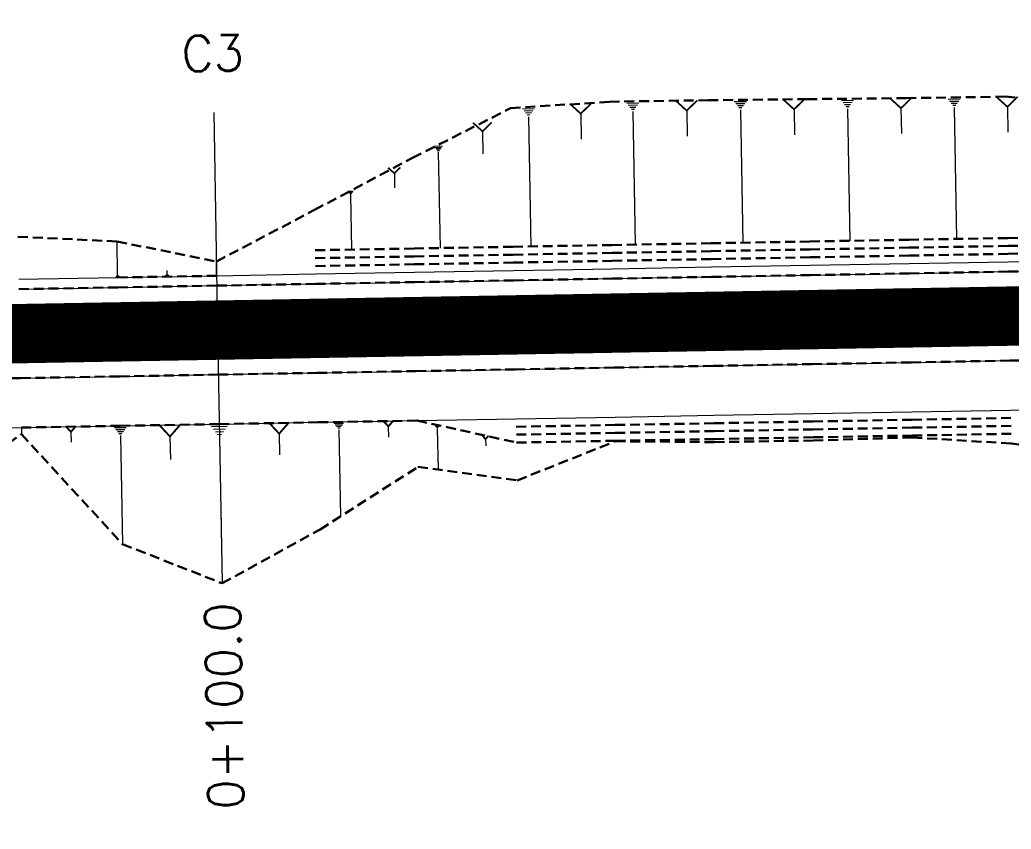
# Model space of a CAD drawing. Header units: metres. Extents: x 544752 to 548977, y 1840603 to 1844608.
# Drawn here: x 547090.8 to 547140.9, y 1842887.6 to 1842928.5 of the extents above; entities that cross this region are included whole.
import ezdxf

# ---------------------------------------------------------------- set-up
doc = ezdxf.new("R2010")
doc.units = ezdxf.units.M
doc.header["$MEASUREMENT"] = 0
for name, pattern in [('ACAD_ISO02W100', [15, 12, -3]), ('Anordnung Grundriss$0$GESTRICHELT', [0.75, 0.5, -0.25]), ('HIDDEN', [0.375, 0.25, -0.125])]:
    doc.linetypes.add(name, pattern=pattern)
doc.layers.add('C-ROAD', color=7, linetype='Continuous')
for name, color, linetype, lineweight in [('C-ROAD-CORR', 5, 'Continuous', 0), ('C-ROAD-SAMP', 150, 'HIDDEN', 0), ('C-ROAD-SAMP-TEXT', 11, 'Continuous', 0), ('C-TOPO-FEAT', 94, 'Continuous', 5)]:
    doc.layers.add(name, color=color, linetype=linetype, lineweight=lineweight)

msp = doc.modelspace()

# ---------------------------------------------------------------- linework, layer by layer
at = {"layer": 'C-ROAD', "color": 1, "linetype": 'ACAD_ISO02W100', "lineweight": 60, "ltscale": 0.1, "const_width": 3, "flags": 128}
msp.add_lwpolyline([(547000.8316844255, 1842911.02810928), (547157.3029486565, 1842913.798029821)], dxfattribs=at)
at = {"layer": 'C-ROAD-CORR', "color": 160, "linetype": 'Continuous'}
for p, q in [((547122.1023028818, 1842924.266881468, 584.0199763999773), (547121.4878375687, 1842924.256003943, 584.0199763999773)), ((547122.0273076384, 1842924.163110892, 583.9175494691714), (547121.5664586537, 1842924.154952748, 583.9175494691714)), ((547127.5328899696, 1842924.342508276, 583.7770267321811), (547126.9201892056, 1842924.331661988, 583.7770267321811)), ((547127.4581100888, 1842924.239035696, 583.6748939389693), (547126.9985845158, 1842924.230900979, 583.6748939389693)), ((547127.383330208, 1842924.135563115, 583.5727611457575), (547127.076979826, 1842924.130139971, 583.5727611457575)), ((547132.9473503852, 1842924.400331673, 583.5015561807345), (547132.3379214668, 1842924.389543304, 583.5015561807345)), ((547132.8729698319, 1842924.29741164, 583.3999687805127), (547132.415898143, 1842924.289320364, 583.3999687805127)), ((547132.7985892785, 1842924.194491608, 583.298381380291), (547132.4938748193, 1842924.189097424, 583.298381380291)), ((547132.7242087252, 1842924.091571575, 583.1967939800692), (547132.5718514954, 1842924.088874483, 583.1967939800692)), ((547138.3331687694, 1842924.466821578, 583.221014081835), (547137.7262223765, 1842924.456077156, 583.221014081835)), ((547138.2590912073, 1842924.364320793, 583.1198405007368), (547137.8038814126, 1842924.356262476, 583.1198405007368)), ((547138.1850136452, 1842924.261820008, 583.0186669196386), (547137.8815404488, 1842924.256447797, 583.0186669196386)), ((547138.1109360831, 1842924.159319223, 582.9174933385403), (547137.9591994849, 1842924.156633118, 582.9174933385403)), ((547140.7189212615, 1842924.087290847, 582.6697798849185), (547140.7415655678, 1842922.808126632, 581.3904152562386)), ((547116.8188472881, 1842923.979083444, 584.0267456741656), (547116.2210973939, 1842923.968501822, 584.0267456741656)), ((547116.745892155, 1842923.878135759, 583.9271050829863), (547116.2975797344, 1842923.870199542, 583.9271050829863)), ((547116.6729370219, 1842923.777188074, 583.827464491807), (547116.3740620747, 1842923.771897263, 583.827464491807)), ((547116.5999818888, 1842923.676240389, 583.7278239006276), (547116.4505444152, 1842923.673594983, 583.7278239006276)), ((547119.163480143, 1842923.741584019, 583.6488868187454), (547119.1862469427, 1842922.455500219, 582.3626015208591)), ((547121.9523123951, 1842924.059340316, 583.8151225383655), (547121.6450797386, 1842924.053901553, 583.8151225383655)), ((547121.8773171518, 1842923.95556974, 583.7126956075596), (547121.7237008235, 1842923.952850358, 583.7126956075596)), ((547121.8023219084, 1842923.851799164, 583.6102686767537), (547121.921450166, 1842917.122310429, 576.8797255959399)), ((547124.5180043658, 1842923.893524101, 583.4948560333216), (547124.540966299, 1842922.59641732, 582.1975460278427)), ((547127.3085503272, 1842924.032090535, 583.4706283525456), (547127.1553751362, 1842924.029378963, 583.4706283525456)), ((547127.2337704464, 1842923.928617955, 583.3684955593338), (547127.3525566056, 1842917.218454174, 576.6572804591616)), ((547129.9417949333, 1842923.95907339, 583.2350063648906), (547129.9646528503, 1842922.66784242, 581.9435730910727)), ((547132.6498281717, 1842923.988651543, 583.0952065798474), (547132.7679800083, 1842917.314320291, 576.4198296229649)), ((547135.3434033358, 1842924.017778468, 582.9540436653759), (547135.3661352093, 1842922.733667625, 581.6697316332815)), ((547138.036858521, 1842924.056818438, 582.8163197574421), (547138.1545290628, 1842917.409675262, 576.1681351357977)), ((547116.5270267556, 1842923.575292704, 583.6281833094483), (547116.6429143442, 1842917.028867554, 577.0807324949569)), ((547114.2003615769, 1842922.845751819, 583.0237412077219), (547114.2203697243, 1842921.715502743, 581.8933150495436)), ((547112.18428492, 1842922.09308408, 582.3851769527733), (547111.7417529599, 1842922.085250192, 582.3851769527733)), ((547112.130274073, 1842922.018349518, 582.3114100704166), (547111.7983751029, 1842922.012474102, 582.3114100704166)), ((547112.076263226, 1842921.943614955, 582.2376431880599), (547111.854997246, 1842921.939698011, 582.2376431880599)), ((547112.022252379, 1842921.868880392, 582.1638763057032), (547111.911619389, 1842921.86692192, 582.1638763057032)), ((547111.968241532, 1842921.79414583, 582.0901094233465), (547112.054036548, 1842916.947633297, 577.2428375610043)), ((547109.7457980193, 1842920.72517135, 581.1361180392153), (547109.758835134, 1842919.98871203, 580.3995433340918)), ((547107.6600149904, 1842919.80246943, 580.3220276316918), (547107.4076832976, 1842919.798002548, 580.3220276316918)), ((547107.6292180092, 1842919.759855788, 580.2799657604966), (547107.4399692396, 1842919.756505626, 580.2799657604966)), ((547107.598421028, 1842919.717242145, 580.2379038893014), (547107.4722551816, 1842919.715008704, 580.2379038893014)), ((547107.5676240468, 1842919.674628503, 580.1958420181062), (547107.5045411236, 1842919.673511782, 580.1958420181062)), ((547107.5368270656, 1842919.632014861, 580.153780146911), (547107.5857473778, 1842916.868533751, 577.3898660677465)), ((547095.7654434821, 1842915.610822413, 577.6287746603459), (547095.7358582106, 1842917.282077872, 576.5144297908402)), ((547100.7662893487, 1842915.607292462, 577.5563734183729), (547100.7546545669, 1842916.26453479, 577.1181432169586)), ((547095.7432289183, 1842915.580084223, 577.6490014505538), (547095.7887320671, 1842915.580889738, 577.6490014505538)), ((547098.2658664155, 1842915.609057437, 577.5925740393599), (547098.262116778, 1842915.820872365, 577.4513419637219)), ((547100.7400808751, 1842915.571027917, 577.5802367409105), (547100.7937649398, 1842915.571978254, 577.5802367409105)), ((547100.7488170329, 1842915.583116098, 577.5722823000647), (547100.7846064095, 1842915.583749657, 577.5722823000647)), ((547100.7575531908, 1842915.59520428, 577.5643278592188), (547100.7754478791, 1842915.595521059, 577.5643278592188)), ((547095.6765852271, 1842915.487869651, 577.7096818211774), (547095.8585978219, 1842915.491091715, 577.7096818211774)), ((547095.6987997908, 1842915.518607842, 577.6894550309695), (547095.835309237, 1842915.52102439, 577.6894550309695)), ((547095.7210143546, 1842915.549346032, 577.6692282407616), (547095.812020652, 1842915.550957064, 577.6692282407616)), ((547100.7313447172, 1842915.558939735, 577.5881911817564), (547100.8029234702, 1842915.560206852, 577.5881911817564)), ((547107.177713868, 1842908.080459425, 577.2826359715173), (547106.7009348779, 1842908.072019281, 577.2826359715173)), ((547090.9182783089, 1842907.866607139, 577.7665958142968), (547090.8852350066, 1842907.866022192, 577.7665958142968)), ((547090.9142453872, 1842907.861026803, 577.7629237610062), (547090.8894629105, 1842907.860588094, 577.7629237610062)), ((547090.9102124656, 1842907.855446468, 577.7592517077155), (547090.8936908143, 1842907.855153995, 577.7592517077155)), ((547090.9061795438, 1842907.849866133, 577.7555796544249), (547090.8979187182, 1842907.849719896, 577.7555796544249)), ((547090.9021466221, 1842907.844285798, 577.7519076011342), (547090.9075176519, 1842907.540879323, 577.5496049271575)), ((547093.4059148952, 1842907.653544449, 577.5350431120526), (547093.4152311068, 1842907.127276865, 577.1841430874227)), ((547096.2011475831, 1842907.866101081, 577.5835626137036), (547095.6041271426, 1842907.855532373, 577.5835626137036)), ((547096.1282814794, 1842907.765276586, 577.5172166160237), (547095.680516149, 1842907.757350054, 577.5172166160237)), ((547096.0554153756, 1842907.66445209, 577.4508706183437), (547095.7569051555, 1842907.659167736, 577.4508706183437)), ((547095.982549272, 1842907.563627595, 577.3845246206638), (547095.8332941618, 1842907.560985418, 577.3845246206638)), ((547101.3043661291, 1842907.921965713, 577.4268200902734), (547100.5005622747, 1842907.907736437, 577.4268200902734)), ((547101.2062621933, 1842907.786219744, 577.3374945579458), (547100.6034093025, 1842907.775547787, 577.3374945579458)), ((547101.1081582576, 1842907.650473776, 577.2481690256182), (547100.7062563302, 1842907.643359138, 577.2481690256182)), ((547103.9285169113, 1842907.564947448, 577.069010218491), (547103.9475843976, 1842906.487835799, 576.3508232808374)), ((547107.1195231847, 1842907.999941242, 577.2296522282127), (547106.7619389422, 1842907.993611134, 577.2296522282127)), ((547107.0613325016, 1842907.919423059, 577.1766684849081), (547106.8229430065, 1842907.915202987, 577.1766684849081)), ((547107.0031418183, 1842907.838904876, 577.1236847416035), (547106.8839470709, 1842907.83679484, 577.1236847416035)), ((547106.9449511352, 1842907.758386693, 577.0707009982989), (547107.0224492658, 1842903.380560585, 574.1516929939972)), ((547109.4422986608, 1842907.930349789, 577.0755717581832), (547109.4518659514, 1842907.389898885, 576.7152147051717)), ((547112.0260213412, 1842907.965766671, 577.1482341479726), (547111.8008004801, 1842907.961779715, 577.1482341479726)), ((547111.9985332261, 1842907.927731491, 577.1232056871114), (547111.8296175802, 1842907.924741275, 577.1232056871114)), ((547111.971045111, 1842907.889696311, 577.0981772262502), (547111.8584346803, 1842907.887702834, 577.0981772262502)), ((547111.9435569957, 1842907.851661132, 577.073148765389), (547111.8872517805, 1842907.850664393, 577.073148765389)), ((547111.9160688806, 1842907.813625952, 577.0481203045277), (547111.9526774477, 1842905.745628439, 575.6692392924481)), ((547095.9096831683, 1842907.4628031, 577.3181786229839), (547096.0067259681, 1842901.980909548, 573.6630103354022)), ((547098.4108167771, 1842907.420892469, 577.1938482919725), (547098.431529563, 1842906.250838764, 576.4136902762145)), ((547101.0100543217, 1842907.514727807, 577.1588434932905), (547100.8091033581, 1842907.511170488, 577.1588434932905)), ((547114.3566731353, 1842907.290809039, 576.9752015098643), (547114.3627125265, 1842906.949647208, 576.7477246548833)), ((547121.8717378374, 1842907.175055086, 576.8536087940881), (547121.8715847947, 1842907.183700389, 576.844962136865)), ((547124.3668910819, 1842907.152608597, 576.819858003607), (547124.3764798047, 1842907.152778341, 576.819858003607)), ((547124.3680613817, 1842907.154227936, 576.8182596327487), (547124.3752529238, 1842907.154355243, 576.8182596327487)), ((547124.3692316815, 1842907.155847274, 576.8166612618903), (547124.374026043, 1842907.155932146, 576.8166612618903)), ((547124.3715722811, 1842907.159085951, 576.8134645201736), (547124.3697132863, 1842907.264099531, 576.7084344871433)), ((547124.3704019813, 1842907.157466613, 576.815062891032), (547124.372799162, 1842907.157509048, 576.815062891032)), ((547126.8713501636, 1842907.164262955, 576.7496128412378), (547126.8708580909, 1842907.192059864, 576.721811577032)), ((547129.3644057564, 1842907.194677564, 576.6562367318639), (547129.3779868043, 1842907.194917982, 576.6562367318639)), ((547129.3660633177, 1842907.196971125, 576.6539728692135), (547129.3762491038, 1842907.197151437, 576.6539728692135)), ((547129.3677208793, 1842907.199264685, 576.651709006563), (547129.3745114031, 1842907.199384893, 576.651709006563)), ((547129.3710360021, 1842907.203851805, 576.6471812812621), (547129.368403003, 1842907.352588452, 576.4984213313347)), ((547129.3693784407, 1842907.201558245, 576.6494451439125), (547129.3727737026, 1842907.201618349, 576.6494451439125)), ((547131.8703946463, 1842907.257139772, 576.5285000213561), (547131.8699175338, 1842907.284091594, 576.5015439771307)), ((547134.3643904579, 1842907.326037409, 576.3899718273412), (547134.3742847327, 1842907.326212562, 576.3899718273412)), ((547134.3655980502, 1842907.327708349, 576.3883225231618), (547134.3730187563, 1842907.327839714, 576.3883225231618)), ((547134.3668056425, 1842907.329379289, 576.3866732189824), (547134.3717527798, 1842907.329466866, 576.3866732189824)), ((547134.369220827, 1842907.332721169, 576.3833746106236), (547134.3673025938, 1842907.441081088, 576.2749977145312)), ((547134.3680132347, 1842907.331050229, 576.385023914803), (547134.3704868035, 1842907.331094017, 576.385023914803))]:
    msp.add_line(p, q, dxfattribs=at)
at = {"layer": 'C-ROAD-CORR', "color": 5, "linetype": 'Anordnung Grundriss$0$GESTRICHELT', "lineweight": 30, "extrusion": (-0.01251554250031161, 0.7069960120838278, -0.7071067812526529), "const_width": 0.1, "elevation": 1295680.20761396}
msp.add_lwpolyline([(-579673.5847806664, 1296504.940936869), (-579674.119962272, 1296504.227361395), (-579674.6551438778, 1296504.940936869)], dxfattribs=at)
at = {"layer": 'C-ROAD-CORR', "color": 5, "linetype": 'Anordnung Grundriss$0$GESTRICHELT', "lineweight": 30, "extrusion": (-0.01251554267109497, 0.7069960121256649, -0.7071067812077996), "const_width": 0.1, "elevation": 1295679.540629189}
msp.add_lwpolyline([(-579652.0241430118, 1296505.66231403), (-579652.5622196592, 1296504.944878499), (-579653.1002963074, 1296505.66231403)], dxfattribs=at)
at = {"layer": 'C-ROAD-CORR', "color": 5, "linetype": 'Anordnung Grundriss$0$GESTRICHELT', "lineweight": 30, "extrusion": (-0.01251554263090699, 0.7069960122187728, -0.7071067811154175), "const_width": 0.1, "elevation": 1295679.690145289}
msp.add_lwpolyline([(-579657.3757974617, 1296505.599808157), (-579657.9184859459, 1296504.87622351), (-579658.4611744309, 1296505.599808157)], dxfattribs=at)
at = {"layer": 'C-ROAD-CORR', "color": 5, "linetype": 'Anordnung Grundriss$0$GESTRICHELT', "lineweight": 30, "extrusion": (-0.01251554259790347, 0.7069960121190636, -0.7071067812156953), "const_width": 0.1, "elevation": 1295679.852182398}
msp.add_lwpolyline([(-579662.8022759674, 1296505.391452157), (-579663.3425061075, 1296504.671145303), (-579663.8827362483, 1296505.391452157)], dxfattribs=at)
at = {"layer": 'C-ROAD-CORR', "color": 5, "linetype": 'Anordnung Grundriss$0$GESTRICHELT', "lineweight": 30, "extrusion": (-0.01251554250918176, 0.7069960121499533, -0.7071067811863806), "const_width": 0.1, "elevation": 1295680.02485871}
msp.add_lwpolyline([(-579668.2068248427, 1296505.162707818), (-579668.7440760377, 1296504.446372892), (-579669.2813272324, 1296505.162707818)], dxfattribs=at)
at = {"layer": 'C-ROAD-CORR', "color": 5, "linetype": 'Anordnung Grundriss$0$GESTRICHELT', "lineweight": 30, "extrusion": (-0.01251554277487454, 0.7069960121801534, -0.7071067811514826), "const_width": 0.1, "elevation": 1295679.411483889}
msp.add_lwpolyline([(-579647.111411207, 1296504.561941242), (-579647.5842891281, 1296503.931437347), (-579648.0571670498, 1296504.561941242)], dxfattribs=at)
at = {"layer": 'C-ROAD-CORR', "color": 5, "linetype": 'Anordnung Grundriss$0$GESTRICHELT', "lineweight": 30, "extrusion": (-0.01251554237787222, 0.7069960120681752, -0.7071067812704701), "const_width": 0.1, "elevation": 1295679.302755146}
msp.add_lwpolyline([(-579642.7837433872, 1296501.564472729), (-579643.0918660482, 1296501.153642515), (-579643.3999887083, 1296501.564472729)], dxfattribs=at)
at = {"layer": 'C-ROAD-CORR', "color": 5, "linetype": 'Anordnung Grundriss$0$GESTRICHELT', "lineweight": 30, "extrusion": (-0.009817999380492659, 0.5546133019058544, 0.8320502942955134), "const_width": 0.1, "elevation": 1017214.686709052}
msp.add_lwpolyline([(-579631.6190225764, -1524780.632979309), (-579631.5237642574, -1524780.7599904), (-579631.4285059384, -1524780.632979308)], dxfattribs=at)
at = {"layer": 'C-ROAD-CORR', "color": 5, "linetype": 'Anordnung Grundriss$0$GESTRICHELT', "lineweight": 30, "extrusion": (-0.009817999268528159, 0.554613301801337, -0.8320502943665018), "const_width": 0.1, "elevation": 1016249.433100357}
msp.add_lwpolyline([(-579636.5583826813, 1525415.121645202), (-579637.0427859594, 1525414.475774165), (-579637.5271892374, 1525415.121645202)], dxfattribs=at)
at = {"layer": 'C-ROAD-CORR', "color": 5, "linetype": 'Anordnung Grundriss$0$GESTRICHELT', "lineweight": 30, "extrusion": (-0.009817999237597356, 0.5546133017951811, -0.8320502943709702), "const_width": 0.1, "elevation": 1016249.576169094}
msp.add_lwpolyline([(-579642.3190157291, 1525415.026304744), (-579642.5620696312, 1525414.702232874), (-579642.8051235336, 1525415.026304744)], dxfattribs=at)
at = {"layer": 'C-ROAD-CORR', "color": 5, "linetype": 'Anordnung Grundriss$0$GESTRICHELT', "lineweight": 30, "extrusion": (-0.009817999362620533, 0.5546133018353906, -0.8320502943426927), "const_width": 0.1, "elevation": 1016249.197796818}
msp.add_lwpolyline([(-579626.2870340133, 1525415.278396863), (-579626.5237093308, 1525414.962829771), (-579626.7603846496, 1525415.278396862)], dxfattribs=at)
at = {"layer": 'C-ROAD-CORR', "color": 5, "linetype": 'Anordnung Grundriss$0$GESTRICHELT', "lineweight": 30, "extrusion": (-0.009817999403991086, 0.5546133018102442, -0.8320502943589662), "const_width": 0.1, "elevation": 1016249.303449076}
msp.add_lwpolyline([(-579630.9976459058, 1525415.207909496), (-579631.5238474843, 1525414.506307391), (-579632.0500490626, 1525415.207909496)], dxfattribs=at)
at = {"layer": 'C-ROAD-CORR', "color": 5, "linetype": 'Anordnung Grundriss$0$GESTRICHELT', "lineweight": 30, "extrusion": (-0.009817999048510625, 0.5546133020489706, -0.8320502942040349), "const_width": 0.1, "elevation": 1016249.257306316}
msp.add_lwpolyline([(-579647.3102862943, 1525414.246570913), (-579647.463715058, 1525414.041999227), (-579647.6171438221, 1525414.246570913)], dxfattribs=at)
at = {"layer": 'C-ROAD-CORR', "color": 5, "linetype": 'Anordnung Grundriss$0$GESTRICHELT', "lineweight": 30, "extrusion": (-0.01251552484367885, 0.70699602026563, 0.7071067733846481), "const_width": 0.1, "elevation": 1296488.418198695}
msp.add_lwpolyline([(-579654.9338706324, -1295672.590578152), (-579654.9302535777, -1295672.595400892), (-579654.9266365231, -1295672.590578153)], dxfattribs=at)
at = {"layer": 'C-ROAD-CORR', "color": 5, "linetype": 'Anordnung Grundriss$0$GESTRICHELT', "lineweight": 30, "extrusion": (-0.01251554431353104, 0.7069960114207965, 0.707106781883487), "const_width": 0.1, "elevation": 1296488.247511903}
msp.add_lwpolyline([(-579659.991388358, -1295672.587435848), (-579659.979758581, -1295672.602942218), (-579659.9681288041, -1295672.587435848)], dxfattribs=at)
at = {"layer": 'C-ROAD-CORR', "color": 5, "linetype": 'Anordnung Grundriss$0$GESTRICHELT', "lineweight": 30, "extrusion": (-0.01251554823456445, 0.706996013920321, 0.7071067793149531), "const_width": 0.1, "elevation": 1296488.096718893}
msp.add_lwpolyline([(-579665.0009877296, -1295672.740399108), (-579664.9897115236, -1295672.755434049), (-579664.9784353176, -1295672.740399108)], dxfattribs=at)
at = {"layer": 'C-ROAD-CORR', "color": 11, "linetype": 'Anordnung Grundriss$0$GESTRICHELT', "lineweight": 30}
for points in [[(547090.730838165, 1842917.521404855, 578.8013626943825), (547095.7358582106, 1842917.282077872, 576.5144297908389), (547100.754654567, 1842916.26453479, 577.1181432169664), (547105.7092635292, 1842918.872901755, 579.4862460260056), (547110.6634330658, 1842921.506091631, 581.8707658884587), (547115.6198266027, 1842924.013648956, 584.1162297834945), (547120.6147273447, 1842924.34595579, 584.1726986476493), (547125.6141666801, 1842924.42188001, 583.9593409951809), (547130.6139981268, 1842924.475654086, 583.7104259957268), (547135.6138707948, 1842924.527099589, 583.4457783260638), (547140.613352402, 1842924.600635894, 583.1898211868722), (547145.6222560786, 1842924.14192477, 582.3881294959971), (547150.6508482076, 1842922.571023963, 580.460670136709), (547155.6858943356, 1842920.635540361, 578.1551671282671), (547157.1904698359, 1842920.151895572, 577.558239113011), (547161.0507672, 1842919.757099661, 576.9998379389111), (547166.5607041204, 1842919.543779167, 576.9327775026056), (547172.3769096115, 1842920.406119452, 578.4228218781112), (547178.5100995874, 1842921.142351539, 580.3151042312617)], [(547095.7681285354, 1842915.45914525, 577.7299086113851), (547100.76734528, 1842915.547643501, 577.5961456226008)], [(547090.9016591667, 1842907.871821883, 577.7702678675872), (547095.9008759112, 1842907.960320133, 577.6499086113851), (547100.9000926559, 1842908.048818384, 577.5161456226008), (547105.8993094005, 1842908.137316635, 577.3689789012344), (547110.8985261451, 1842908.225814885, 577.2084084472858), (547115.9189824698, 1842907.114501117, 577.0344342607552)]]:
    msp.add_polyline3d(points, dxfattribs=at)
at = {"layer": 'C-ROAD-CORR', "color": 1, "linetype": 'Anordnung Grundriss$0$GESTRICHELT', "lineweight": 30}
for points in [[(547105.7092635292, 1842918.872901755, 579.4862460260056), (547110.6634330658, 1842921.506091631, 581.8707658884587), (547115.6198266027, 1842924.013648956, 584.1162297834945), (547120.6147273447, 1842924.34595579, 584.1726986476493), (547125.6141666801, 1842924.42188001, 583.9593409951809), (547130.6139981268, 1842924.475654086, 583.7104259957268), (547135.6138707948, 1842924.527099589, 583.4457783260638), (547140.613352402, 1842924.600635894, 583.1898211868722), (547145.6222560786, 1842924.14192477, 582.3881294959971), (547150.6508482076, 1842922.571023963, 580.460670136709), (547155.6858943356, 1842920.635540361, 578.1551671282671), (547157.1904698359, 1842920.151895572, 577.558239113011), (547161.0507672, 1842919.757099661, 576.9998379389111), (547166.5607041204, 1842919.543779167, 576.9327775026056), (547172.3769096115, 1842920.406119452, 578.4228218781112), (547178.5100995874, 1842921.142351539, 580.3151042312617)], [(547105.7453224445, 1842916.83595377, 577.4489789012345), (547110.7445391892, 1842916.924452021, 577.2884084472859), (547115.7437559337, 1842917.012950272, 577.1144342607553), (547120.7429726784, 1842917.101448522, 576.9270563416426), (547125.742189423, 1842917.189946773, 576.7262746899478), (547130.7414061676, 1842917.278445023, 576.5120893056709), (547135.7406229122, 1842917.366943274, 576.2845001888119), (547140.7398396567, 1842917.455441524, 576.0435073393708), (547145.7390564014, 1842917.543939775, 575.7891107573475), (547150.738273146, 1842917.632438025, 575.5213104427422), (547155.7374898907, 1842917.720936276, 575.2401063955548), (547157.2330350386, 1842917.747411049, 575.153377866516), (547160.9671723056, 1842917.704461859, 574.9454986157853), (547166.2767339407, 1842917.266122706, 574.6374871034336), (547171.531384265, 1842916.387353147, 574.3160718584999), (547176.6946537638, 1842915.074252217, 573.981252880984)], [(547115.9189824698, 1842907.114501117, 577.0344342607552), (547120.9181992145, 1842907.202999368, 576.8470563416425), (547125.9174159591, 1842907.291497618, 576.6462746899477), (547130.9166327037, 1842907.379995869, 576.4320893056708), (547135.9158494483, 1842907.46849412, 576.2045001888118), (547140.9150661929, 1842907.55699237, 575.9635073393707)], [(547120.9186155486, 1842907.179480884, 576.8705785098057), (547125.9201267436, 1842907.138366914, 576.7994293861412), (547130.9195210363, 1842907.216835574, 576.5952751641926), (547135.9175437955, 1842907.372781387, 576.3002279175251)]]:
    msp.add_polyline3d(points, dxfattribs=at)
at = {"layer": 'C-ROAD-CORR', "color": 92, "linetype": 'Anordnung Grundriss$0$GESTRICHELT', "lineweight": 30}
for points in [[(547095.7358582106, 1842917.282077872, 576.5144297908389), (547100.754654567, 1842916.26453479, 577.1181432169664)], [(547105.7524023044, 1842916.436016431, 577.0489789012345), (547110.7516190491, 1842916.524514681, 576.8884084472859), (547115.7508357937, 1842916.613012932, 576.7144342607553), (547120.7500525384, 1842916.701511183, 576.5270563416426), (547125.7492692829, 1842916.790009433, 576.3262746899478), (547130.7484860276, 1842916.878507684, 576.1120893056709), (547135.7477027721, 1842916.967005934, 575.8845001888119), (547140.7469195167, 1842917.055504185, 575.6435073393708), (547145.7461362614, 1842917.144002435, 575.3891107573476), (547150.745353006, 1842917.232500686, 575.1213104427422), (547155.7445697506, 1842917.320998936, 574.8401063955548), (547157.2401148985, 1842917.34747371, 574.7533778665161), (547160.9508955603, 1842917.304793162, 574.5454986157853), (547166.2272464894, 1842916.869195771, 574.2374871034336), (547171.4490295717, 1842915.995922815, 573.9160718584999), (547176.5800034051, 1842914.691035182, 573.581252880984)], [(547105.7594821645, 1842916.036079091, 577.0489789012345), (547110.7586989092, 1842916.124577342, 576.8884084472859), (547115.7579156538, 1842916.213075592, 576.7144342607553), (547120.7571323984, 1842916.301573843, 576.5270563416426), (547125.756349143, 1842916.390072094, 576.3262746899478), (547130.7555658877, 1842916.478570344, 576.1120893056709), (547135.7547826322, 1842916.567068595, 575.8845001888119), (547140.7539993768, 1842916.655566845, 575.6435073393708), (547145.7532161215, 1842916.744065096, 575.3891107573476), (547150.752432866, 1842916.832563346, 575.1213104427422), (547155.7516496107, 1842916.921061597, 574.8401063955548), (547157.2471947586, 1842916.94753637, 574.7533778665161), (547160.9346188152, 1842916.905124465, 574.5454986157853), (547166.177759038, 1842916.472268835, 574.2374871034336), (547171.3666748783, 1842915.604492484, 573.9160718584999), (547176.4653530464, 1842914.307818148, 573.581252880984)], [(547095.7681285354, 1842915.45914525, 577.7299086113851), (547100.76734528, 1842915.547643501, 577.5961456226008)], [(547090.9016591667, 1842907.871821883, 577.7702678675872), (547095.9008759112, 1842907.960320133, 577.6499086113851), (547100.9000926559, 1842908.048818384, 577.5161456226008), (547105.8993094005, 1842908.137316635, 577.3689789012344), (547110.8985261451, 1842908.225814885, 577.2084084472858), (547115.9189824698, 1842907.114501117, 577.0344342607552)], [(547115.9048227497, 1842907.914375796, 576.6344342607553), (547120.9040394943, 1842908.002874047, 576.4470563416426), (547125.9032562389, 1842908.091372298, 576.2462746899478), (547130.9024729836, 1842908.179870548, 576.0320893056709), (547135.9016897281, 1842908.268368799, 575.8045001888119), (547140.9009064727, 1842908.356867049, 575.5635073393707)], [(547115.9119026097, 1842907.514438457, 576.6344342607553), (547120.9111193544, 1842907.602936707, 576.4470563416426), (547125.910336099, 1842907.691434958, 576.2462746899478), (547130.9095528437, 1842907.779933209, 576.0320893056709), (547135.9087695882, 1842907.868431459, 575.8045001888119), (547140.9079863328, 1842907.95692971, 575.5635073393707)]]:
    msp.add_polyline3d(points, dxfattribs=at)
at = {"layer": 'C-ROAD-CORR', "color": 5, "linetype": 'Anordnung Grundriss$0$GESTRICHELT', "lineweight": 30}
for points in [[(547090.7777616158, 1842914.870725326, 577.8702678675872), (547095.7769783604, 1842914.959223576, 577.7499086113851), (547100.776195105, 1842915.047721827, 577.6161456226008), (547105.7754118496, 1842915.136220077, 577.4689789012344), (547110.7746285943, 1842915.224718328, 577.3084084472858), (547115.7738453388, 1842915.313216578, 577.1344342607553), (547120.7730620835, 1842915.401714829, 576.9470563416426), (547125.7722788281, 1842915.49021308, 576.7462746899478), (547130.7714955728, 1842915.57871133, 576.5320893056709), (547135.7707123173, 1842915.667209581, 576.3045001888119), (547140.7699290619, 1842915.755707831, 576.0635073393707), (547145.7691458066, 1842915.844206082, 575.8091107573475), (547150.7683625511, 1842915.932704332, 575.5413104427422), (547155.7675792958, 1842916.021202583, 575.2601063955548), (547157.2631244437, 1842916.047677356, 575.173377866516), (547160.8979961384, 1842916.005869896, 574.9654986157852), (547166.0664122726, 1842915.57918323, 574.6574871034336), (547171.1813768182, 1842914.723774238, 574.3360718584998), (547176.2073897392, 1842913.445579821, 574.001252880984)], [(547085.8581932967, 1842910.282932005, 577.9772233912074), (547090.8574100414, 1842910.371430255, 577.8702678675872), (547095.856626786, 1842910.459928506, 577.7499086113851), (547100.8558435306, 1842910.548426756, 577.6161456226008), (547105.8550602752, 1842910.636925007, 577.4689789012344), (547110.8542770199, 1842910.725423258, 577.3084084472858), (547115.8534937644, 1842910.813921508, 577.1344342607553), (547120.8527105091, 1842910.902419759, 576.9470563416426), (547125.8519272537, 1842910.990918009, 576.7462746899478), (547130.8511439983, 1842911.07941626, 576.5320893056709), (547135.8503607429, 1842911.16791451, 576.3045001888119), (547140.8495774874, 1842911.256412761, 576.0635073393707), (547145.8487942321, 1842911.344911011, 575.8091107573475), (547150.8480109767, 1842911.433409262, 575.5413104427422), (547155.8472277214, 1842911.521907513, 575.2601063955548), (547157.3427728693, 1842911.548382286, 575.173377866516), (547160.7148827546, 1842911.509597051, 574.9654986157852), (547165.5096784455, 1842911.113755205, 574.6574871034336), (547170.2548865179, 1842910.320183008, 574.3360718584998), (547174.9175732037, 1842909.134388188, 574.001252880984)]]:
    msp.add_polyline3d(points, dxfattribs=at)
at = {"layer": 'C-ROAD-CORR', "color": 160, "linetype": 'Anordnung Grundriss$0$GESTRICHELT', "lineweight": 30}
for points in [[(547090.7777616158, 1842914.870725326, 577.7202678675873), (547095.7769783604, 1842914.959223576, 577.5999086113851), (547100.776195105, 1842915.047721827, 577.4661456226008), (547105.7754118496, 1842915.136220077, 577.3189789012345), (547110.7746285943, 1842915.224718328, 577.1584084472859), (547115.7738453388, 1842915.313216578, 576.9844342607553), (547120.7730620835, 1842915.401714829, 576.7970563416426), (547125.7722788281, 1842915.49021308, 576.5962746899478), (547130.7714955728, 1842915.57871133, 576.3820893056709), (547135.7707123173, 1842915.667209581, 576.1545001888119), (547140.7699290619, 1842915.755707831, 575.9135073393708), (547145.7691458066, 1842915.844206082, 575.6591107573475), (547150.7683625511, 1842915.932704332, 575.3913104427422), (547155.7675792958, 1842916.021202583, 575.1101063955548), (547157.2631244437, 1842916.047677356, 575.0233778665161), (547160.8979961384, 1842916.005869896, 574.8154986157853), (547166.0664122726, 1842915.57918323, 574.5074871034336), (547171.1813768182, 1842914.723774238, 574.1860718584999), (547176.2073897392, 1842913.445579821, 573.851252880984)], [(547085.8581932967, 1842910.282932005, 577.8272233912074), (547090.8574100414, 1842910.371430255, 577.7202678675873), (547095.856626786, 1842910.459928506, 577.5999086113851), (547100.8558435306, 1842910.548426756, 577.4661456226008), (547105.8550602752, 1842910.636925007, 577.3189789012345), (547110.8542770199, 1842910.725423258, 577.1584084472859), (547115.8534937644, 1842910.813921508, 576.9844342607553), (547120.8527105091, 1842910.902419759, 576.7970563416426), (547125.8519272537, 1842910.990918009, 576.5962746899478), (547130.8511439983, 1842911.07941626, 576.3820893056709), (547135.8503607429, 1842911.16791451, 576.1545001888119), (547140.8495774874, 1842911.256412761, 575.9135073393708), (547145.8487942321, 1842911.344911011, 575.6591107573475), (547150.8480109767, 1842911.433409262, 575.3913104427422), (547155.8472277214, 1842911.521907513, 575.1101063955548), (547157.3427728693, 1842911.548382286, 575.0233778665161), (547160.7148827546, 1842911.509597051, 574.8154986157853), (547165.5096784455, 1842911.113755205, 574.5074871034336), (547170.2548865179, 1842910.320183008, 574.1860718584999), (547174.9175732037, 1842909.134388188, 573.851252880984)]]:
    msp.add_polyline3d(points, dxfattribs=at)
at = {"layer": 'C-ROAD-CORR', "color": 150, "linetype": 'Anordnung Grundriss$0$GESTRICHELT', "lineweight": 30}
msp.add_polyline3d([(547090.8175858286, 1842912.62107779, 577.9377678675872), (547095.8168025732, 1842912.709576041, 577.8174086113851), (547100.8160193178, 1842912.798074292, 577.6836456226008), (547105.8152360624, 1842912.886572542, 577.5364789012344), (547110.8144528071, 1842912.975070793, 577.3759084472858), (547115.8136695516, 1842913.063569043, 577.2019342607553), (547120.8128862963, 1842913.152067294, 577.0145563416426), (547125.8121030409, 1842913.240565544, 576.8137746899478), (547130.8113197855, 1842913.329063795, 576.5995893056709), (547135.8105365301, 1842913.417562046, 576.3720001888119), (547140.8097532747, 1842913.506060296, 576.1310073393707), (547145.8089700193, 1842913.594558547, 575.8766107573475), (547150.8081867639, 1842913.683056797, 575.6088104427422), (547155.8074035086, 1842913.771555048, 575.3276063955548), (547157.3029486565, 1842913.798029821, 575.240877866516), (547160.8064394465, 1842913.757733474, 575.0329986157852), (547165.7880453591, 1842913.346469218, 574.7249871034336), (547170.718131668, 1842912.521978623, 574.4035718584998), (547175.5624814715, 1842911.289984005, 574.068752880984)], dxfattribs=at)
msp.add_polyline3d([(547090.8175858286, 1842912.62107779, 577.9377678675872), (547095.8168025732, 1842912.709576041, 577.8174086113851), (547100.8160193178, 1842912.798074292, 577.6836456226008), (547105.8152360624, 1842912.886572542, 577.5364789012344), (547110.8144528071, 1842912.975070793, 577.3759084472858), (547115.8136695516, 1842913.063569043, 577.2019342607553), (547120.8128862963, 1842913.152067294, 577.0145563416426), (547125.8121030409, 1842913.240565544, 576.8137746899478), (547130.8113197855, 1842913.329063795, 576.5995893056709), (547135.8105365301, 1842913.417562046, 576.3720001888119), (547140.8097532747, 1842913.506060296, 576.1310073393707), (547145.8089700193, 1842913.594558547, 575.8766107573475), (547150.8081867639, 1842913.683056797, 575.6088104427422), (547155.8074035086, 1842913.771555048, 575.3276063955548), (547157.3029486565, 1842913.798029821, 575.240877866516), (547160.8064394465, 1842913.757733474, 575.0329986157852), (547165.7880453591, 1842913.346469218, 574.7249871034336), (547170.718131668, 1842912.521978623, 574.4035718584998), (547175.5624814715, 1842911.289984005, 574.068752880984)], dxfattribs=at)
at = {"layer": 'C-ROAD-SAMP', "color": 1, "linetype": 'Continuous', "lineweight": 13}
msp.add_lwpolyline([(547100.6390228167, 1842922.796507781), (547100.8160193178, 1842912.798074292), (547100.993015819, 1842902.799640803)], dxfattribs=at)
at = {"layer": 'C-ROAD-SAMP-TEXT', "color": 4, "linetype": 'Continuous', "lineweight": 9}
msp.add_line((547100.6213231665, 1842923.79635113), (547100.6567224668, 1842921.796664432), dxfattribs=at)
at = {"layer": 'C-ROAD-SAMP-TEXT', "color": 1, "linetype": 'Continuous', "lineweight": -3}
msp.add_line((547100.833718968, 1842911.798230943), (547100.7983196677, 1842913.797917641), dxfattribs=at)
at = {"layer": 'C-ROAD-SAMP-TEXT', "color": 4, "linetype": 'Continuous', "lineweight": 5}
msp.add_line((547100.9753161689, 1842903.799484152), (547101.0107154691, 1842901.799797454), dxfattribs=at)
at = {"layer": 'C-TOPO-FEAT', "color": 94, "linetype": 'Continuous', "lineweight": 0, "ltscale": 2}
for points in [[(547090.7689117908, 1842915.370647, 577.8502678675873), (547095.7681285354, 1842915.45914525, 577.7299086113851), (547100.76734528, 1842915.547643501, 577.5961456226008), (547105.7665620246, 1842915.636141752, 577.4489789012345), (547110.7657787693, 1842915.724640002, 577.2884084472859), (547115.7649955138, 1842915.813138253, 577.1144342607553), (547120.7642122585, 1842915.901636503, 576.9270563416426), (547125.7634290031, 1842915.990134754, 576.7262746899478), (547130.7626457477, 1842916.078633005, 576.5120893056709), (547135.7618624923, 1842916.167131255, 576.2845001888119), (547140.7610792369, 1842916.255629505, 576.0435073393708), (547145.7602959815, 1842916.344127756, 575.7891107573475), (547150.7595127261, 1842916.432626007, 575.5213104427422), (547155.7587294708, 1842916.521124257, 575.2401063955548), (547157.2542746187, 1842916.54759903, 575.153377866516), (547160.91834207, 1842916.505455767, 574.9454986157853), (547166.1282715868, 1842916.0753419, 574.6374871034336), (547171.284320185, 1842915.213062152, 574.3160718584999), (547176.3507026876, 1842913.924601114, 573.981252880984)], [(547090.7777616158, 1842914.870725326, 577.4202678675872), (547095.7769783604, 1842914.959223576, 577.299908611385), (547100.776195105, 1842915.047721827, 577.1661456226008), (547105.7754118496, 1842915.136220077, 577.0189789012344), (547110.7746285943, 1842915.224718328, 576.8584084472858), (547115.7738453388, 1842915.313216578, 576.6844342607552), (547120.7730620835, 1842915.401714829, 576.4970563416425), (547125.7722788281, 1842915.49021308, 576.2962746899477), (547130.7714955728, 1842915.57871133, 576.0820893056708), (547135.7707123173, 1842915.667209581, 575.8545001888118), (547140.7699290619, 1842915.755707831, 575.6135073393707), (547145.7691458066, 1842915.844206082, 575.3591107573475), (547150.7683625511, 1842915.932704332, 575.0913104427422), (547155.7675792958, 1842916.021202583, 574.8101063955547), (547157.2631244437, 1842916.047677356, 574.723377866516), (547160.8979961384, 1842916.005869896, 574.5154986157852), (547166.0664122726, 1842915.57918323, 574.2074871034336), (547171.1813768182, 1842914.723774238, 573.8860718584998), (547176.2073897392, 1842913.445579821, 573.551252880984)], [(547090.8175858286, 1842912.62107779, 577.7877678675873), (547095.8168025732, 1842912.709576041, 577.6674086113851), (547100.8160193178, 1842912.798074292, 577.5336456226008), (547105.8152360624, 1842912.886572542, 577.3864789012345), (547110.8144528071, 1842912.975070793, 577.2259084472859), (547115.8136695516, 1842913.063569043, 577.0519342607553), (547120.8128862963, 1842913.152067294, 576.8645563416426), (547125.8121030409, 1842913.240565544, 576.6637746899478), (547130.8113197855, 1842913.329063795, 576.4495893056709), (547135.8105365301, 1842913.417562046, 576.2220001888119), (547140.8097532747, 1842913.506060296, 575.9810073393708), (547145.8089700193, 1842913.594558547, 575.7266107573475), (547150.8081867639, 1842913.683056797, 575.4588104427422), (547155.8074035086, 1842913.771555048, 575.1776063955548), (547157.3029486565, 1842913.798029821, 575.090877866516), (547160.8064394465, 1842913.757733474, 574.8829986157853), (547165.7880453591, 1842913.346469218, 574.5749871034336), (547170.718131668, 1842912.521978623, 574.2535718584999), (547175.5624814715, 1842911.289984005, 573.918752880984)], [(547090.8175858286, 1842912.62107779, 577.7877678675873), (547095.8168025732, 1842912.709576041, 577.6674086113851), (547100.8160193178, 1842912.798074292, 577.5336456226008), (547105.8152360624, 1842912.886572542, 577.3864789012345), (547110.8144528071, 1842912.975070793, 577.2259084472859), (547115.8136695516, 1842913.063569043, 577.0519342607553), (547120.8128862963, 1842913.152067294, 576.8645563416426), (547125.8121030409, 1842913.240565544, 576.6637746899478), (547130.8113197855, 1842913.329063795, 576.4495893056709), (547135.8105365301, 1842913.417562046, 576.2220001888119), (547140.8097532747, 1842913.506060296, 575.9810073393708), (547145.8089700193, 1842913.594558547, 575.7266107573475), (547150.8081867639, 1842913.683056797, 575.4588104427422), (547155.8074035086, 1842913.771555048, 575.1776063955548), (547157.3029486565, 1842913.798029821, 575.090877866516), (547160.8064394465, 1842913.757733474, 574.8829986157853), (547165.7880453591, 1842913.346469218, 574.5749871034336), (547170.718131668, 1842912.521978623, 574.2535718584999), (547175.5624814715, 1842911.289984005, 573.918752880984)], [(547090.8175858286, 1842912.62107779, 577.4877678675872), (547095.8168025732, 1842912.709576041, 577.367408611385), (547100.8160193178, 1842912.798074292, 577.2336456226008), (547105.8152360624, 1842912.886572542, 577.0864789012344), (547110.8144528071, 1842912.975070793, 576.9259084472858), (547115.8136695516, 1842913.063569043, 576.7519342607552), (547120.8128862963, 1842913.152067294, 576.5645563416425), (547125.8121030409, 1842913.240565544, 576.3637746899477), (547130.8113197855, 1842913.329063795, 576.1495893056708), (547135.8105365301, 1842913.417562046, 575.9220001888118), (547140.8097532747, 1842913.506060296, 575.6810073393707), (547145.8089700193, 1842913.594558547, 575.4266107573475), (547150.8081867639, 1842913.683056797, 575.1588104427422), (547155.8074035086, 1842913.771555048, 574.8776063955547), (547157.3029486565, 1842913.798029821, 574.790877866516), (547160.8064394465, 1842913.757733474, 574.5829986157852), (547165.7880453591, 1842913.346469218, 574.2749871034335), (547170.718131668, 1842912.521978623, 573.9535718584998), (547175.5624814715, 1842911.289984005, 573.618752880984)], [(547090.8175858286, 1842912.62107779, 577.4877678675872), (547095.8168025732, 1842912.709576041, 577.367408611385), (547100.8160193178, 1842912.798074292, 577.2336456226008), (547105.8152360624, 1842912.886572542, 577.0864789012344), (547110.8144528071, 1842912.975070793, 576.9259084472858), (547115.8136695516, 1842913.063569043, 576.7519342607552), (547120.8128862963, 1842913.152067294, 576.5645563416425), (547125.8121030409, 1842913.240565544, 576.3637746899477), (547130.8113197855, 1842913.329063795, 576.1495893056708), (547135.8105365301, 1842913.417562046, 575.9220001888118), (547140.8097532747, 1842913.506060296, 575.6810073393707), (547145.8089700193, 1842913.594558547, 575.4266107573475), (547150.8081867639, 1842913.683056797, 575.1588104427422), (547155.8074035086, 1842913.771555048, 574.8776063955547), (547157.3029486565, 1842913.798029821, 574.790877866516), (547160.8064394465, 1842913.757733474, 574.5829986157852), (547165.7880453591, 1842913.346469218, 574.2749871034335), (547170.718131668, 1842912.521978623, 573.9535718584998), (547175.5624814715, 1842911.289984005, 573.618752880984)], [(547085.8581932967, 1842910.282932005, 577.5272233912074), (547090.8574100414, 1842910.371430255, 577.4202678675872), (547095.856626786, 1842910.459928506, 577.299908611385), (547100.8558435306, 1842910.548426756, 577.1661456226008), (547105.8550602752, 1842910.636925007, 577.0189789012344), (547110.8542770199, 1842910.725423258, 576.8584084472858), (547115.8534937644, 1842910.813921508, 576.6844342607552), (547120.8527105091, 1842910.902419759, 576.4970563416425), (547125.8519272537, 1842910.990918009, 576.2962746899477), (547130.8511439983, 1842911.07941626, 576.0820893056708), (547135.8503607429, 1842911.16791451, 575.8545001888118), (547140.8495774874, 1842911.256412761, 575.6135073393707), (547145.8487942321, 1842911.344911011, 575.3591107573475), (547150.8480109767, 1842911.433409262, 575.0913104427422), (547155.8472277214, 1842911.521907513, 574.8101063955547), (547157.3427728693, 1842911.548382286, 574.723377866516), (547160.7148827546, 1842911.509597051, 574.5154986157852), (547165.5096784455, 1842911.113755205, 574.2074871034336), (547170.2548865179, 1842910.320183008, 573.8860718584998), (547174.9175732037, 1842909.134388188, 573.551252880984)], [(547085.902442422, 1842907.783323632, 577.8772233912074), (547090.9016591667, 1842907.871821883, 577.7702678675872), (547095.9008759112, 1842907.960320133, 577.6499086113851), (547100.9000926559, 1842908.048818384, 577.5161456226008), (547105.8993094005, 1842908.137316635, 577.3689789012344), (547110.8985261451, 1842908.225814885, 577.2084084472858), (547115.8977428897, 1842908.314313136, 577.0344342607552), (547120.8969596344, 1842908.402811386, 576.8470563416425), (547125.8961763789, 1842908.491309637, 576.6462746899477), (547130.8953931236, 1842908.579807888, 576.4320893056708), (547135.8946098682, 1842908.668306138, 576.2045001888118), (547140.8938266127, 1842908.756804388, 575.9635073393707), (547145.8930433574, 1842908.845302639, 575.7091107573475), (547150.892260102, 1842908.93380089, 575.4413104427422), (547155.8914768466, 1842909.02229914, 575.1601063955547), (547157.3870219946, 1842909.048773913, 575.073377866516), (547160.613153097, 1842909.011667694, 574.8654986157852), (547165.2003818748, 1842908.632961858, 574.5574871034336), (547169.7401696843, 1842907.873743435, 574.2360718584998), (547174.2010084616, 1842906.739281724, 573.901252880984)]]:
    msp.add_polyline3d(points, dxfattribs=at)

# ---------------------------------------------------------------- texts
at = {"layer": 'C-ROAD-SAMP-TEXT', "color": 1, "linetype": 'Continuous', "lineweight": 13, "insert": (547100.5682242162, 1842926.795881177), "char_height": 1.8, "width": 3.030000000000001, "attachment_point": 5, "rotation": 1.014168207931882, "bg_fill": 3, "box_fill_scale": 1.416666666666667, "bg_fill_color": 256, "bg_fill_true_color": 13158600, "bg_fill_transparency": 0}
msp.add_mtext('{\\Fsimplex.shx|c0;C3}', dxfattribs=at)
at = {"layer": 'C-ROAD-SAMP-TEXT', "color": 1, "linetype": 'Continuous', "lineweight": -3, "insert": (547101.15231267, 1842893.801050662), "char_height": 1.8, "width": 10.908, "attachment_point": 5, "rotation": 91.01416820793189, "bg_fill": 3, "box_fill_scale": 1.416666666666667, "bg_fill_color": 256, "bg_fill_true_color": 13158600, "bg_fill_transparency": 0}
msp.add_mtext('{\\Fsimplex.shx|c0;0+100.0}', dxfattribs=at)

# ---------------------------------------------------------------- next in the draw order: linework, layer by layer
at = {"layer": 'C-ROAD-CORR', "color": 160, "linetype": 'Continuous'}
msp.add_line((547100.9119503859, 1842907.378981839, 577.0695179609629), (547101.0426048345, 1842899.998385015, 572.1483491723219), dxfattribs=at)
at = {"layer": 'C-ROAD-CORR', "color": 11, "linetype": 'Anordnung Grundriss$0$GESTRICHELT', "lineweight": 30}
msp.add_polyline3d([(547085.9688088316, 1842904.034322215, 580.4268121855532), (547090.9075176519, 1842907.540879323, 577.5496049271748), (547096.006725968, 1842901.980909548, 573.6630103354644), (547101.0426048344, 1842899.998385015, 572.1483491723576), (547105.9951311767, 1842902.724398016, 573.7598011070813), (547110.9400039286, 1842905.882758064, 575.6461258333931), (547115.9528037214, 1842905.203957501, 575.7605389592189), (547120.9186155486, 1842907.179480884, 576.8705785098057), (547125.9201267436, 1842907.138366914, 576.7994293861412), (547130.9195210363, 1842907.216835574, 576.5952751641926), (547135.9175437955, 1842907.372781387, 576.3002279175251), (547140.9237537454, 1842907.066237377, 575.636286084362), (547145.936920053, 1842906.366732611, 574.0564718507102), (547150.9868421048, 1842903.590916373, 571.8788293651248), (547155.9988267656, 1842902.958162177, 571.1167150187092), (547157.4982540297, 1842902.765338377, 570.8837645346902), (547160.3557675108, 1842902.691671865, 570.6486754502743), (547164.5649451804, 1842903.536277079, 571.1333910813705), (547169.5418678588, 1842906.931218533, 573.5939653235872), (547173.7148182988, 1842905.114198695, 574.3975063188022)], dxfattribs=at)
at = {"layer": 'C-ROAD-CORR', "color": 92, "linetype": 'Anordnung Grundriss$0$GESTRICHELT', "lineweight": 30}
msp.add_polyline3d([(547090.9075176519, 1842907.540879323, 577.5496049271748), (547096.006725968, 1842901.980909548, 573.6630103354644), (547101.0426048344, 1842899.998385015, 572.1483491723576), (547105.9951311767, 1842902.724398016, 573.7598011070813), (547110.9400039286, 1842905.882758064, 575.6461258333931), (547115.9528037214, 1842905.203957501, 575.7605389592189)], dxfattribs=at)

doc.saveas('drawing.dxf')
